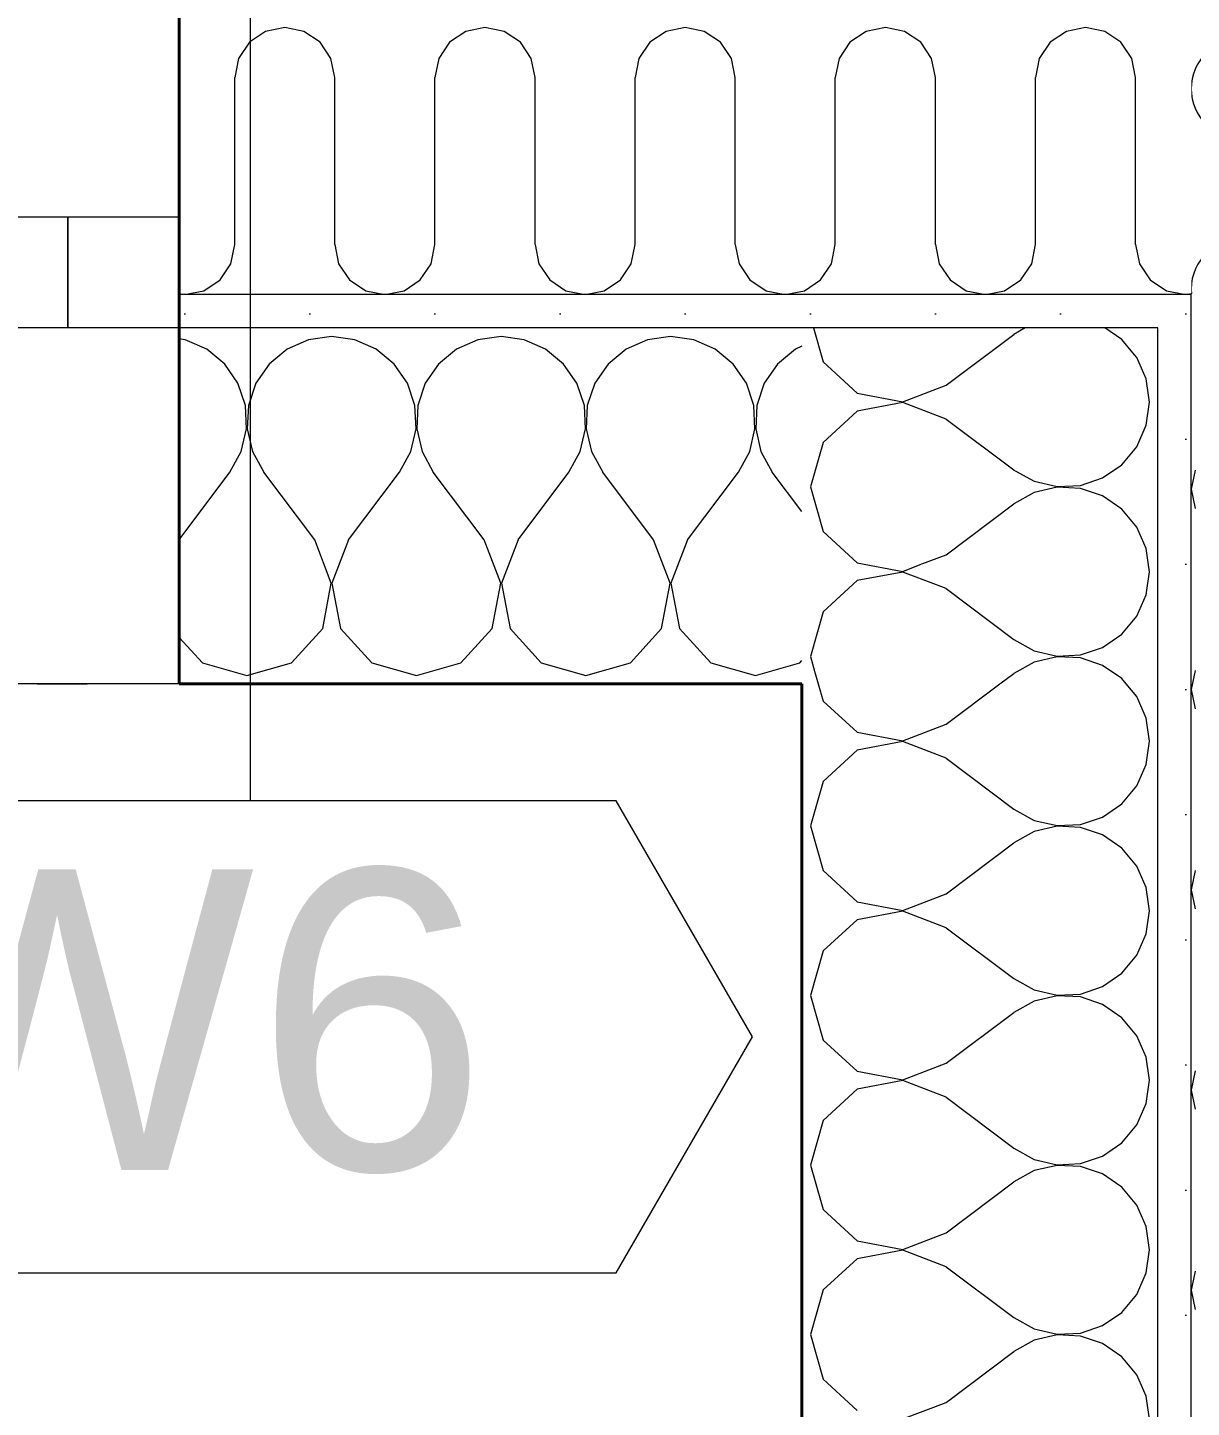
# Model space of a CAD drawing. Header units: millimetres. Extents: x -3100 to 17162, y -19566 to 10100.
# Drawn here: x 11292 to 11815, y -8985 to -8365 of the extents above; entities that cross this region are included whole.
import ezdxf

# ---------------------------------------------------------------- set-up
doc = ezdxf.new("R2010")
doc.units = ezdxf.units.MM
doc.header["$MEASUREMENT"] = 0
for name, pattern in [('Tečkovaná S', [86.25, 22.5, -63.75]), ('Wipeout_Contour', [1000, 0, -1000]), ('Čerchovaná M', [337.5, 187.5, -63.75, 22.5, -63.75])]:
    doc.linetypes.add(name, pattern=pattern)
for name, color, linetype in [('Externí - moduly', 7, 'Continuous'), ('Konstrukce - svislé nosné', 7, 'Continuous'), ('Konstrukce – Dělicí čáry vrstev', 7, 'Continuous'), ('Kóty - SP', 7, 'Continuous'), ('Otvory – Dveře', 7, 'Continuous'), ('Výplně – Řezové', 7, 'Continuous'), ('Zóny - razítko SP', 7, 'Continuous')]:
    doc.layers.add(name, color=color, linetype=linetype)
doc.styles.add('GENEROVANÝ_STYL_1', font='Arial.ttf')
doc.dimstyles.new('GENEROVANÝ_STYL__1', dxfattribs={"dimtxt": 134.999996, "dimasz": 114, "dimexe": 0.18, "dimexo": 0.0625, "dimgap": 0, "dimtad": 1, "dimtih": 1, "dimtoh": 1, "dimdec": 0, "dimzin": 0, "dimdsep": 46, "dimtxsty": 'GENEROVANÝ_STYL_1', "dimblk": 'ARROWHEAD_2', "dimblk1": 'ARROWHEAD_2', "dimblk2": 'ARROWHEAD_2', "dimcen": 0.09, "dimse1": 1, "dimse2": 1, "dimclrd": 256, "dimclre": 256, "dimclrt": 256, "dimazin": 0, "dimtfac": 1, "dimtdec": 4, "dimtmove": 0, "dimatfit": 3, "dimfxl": 1, "dimtolj": 1, "dimtzin": 0, "dimarcsym": 0})
doc.dimstyles.new('GENEROVANÝ_STYL__2', dxfattribs={"dimtxt": 134.999996, "dimasz": 114, "dimexe": 0.18, "dimexo": 0.0625, "dimgap": 0, "dimtad": 1, "dimdec": 0, "dimzin": 0, "dimdsep": 46, "dimtxsty": 'GENEROVANÝ_STYL_1', "dimblk": 'ARROWHEAD_2', "dimblk1": 'ARROWHEAD_2', "dimblk2": 'ARROWHEAD_2', "dimcen": 0.09, "dimse1": 1, "dimse2": 1, "dimclrd": 256, "dimclre": 256, "dimclrt": 256, "dimazin": 0, "dimtfac": 1, "dimtdec": 4, "dimtmove": 0, "dimatfit": 3, "dimfxl": 1, "dimtolj": 1, "dimtzin": 0, "dimarcsym": 0})
doc.dimstyles.new('GENEROVANÝ_STYL__4', dxfattribs={"dimtxt": 134.999996, "dimasz": 114, "dimexe": 0.18, "dimexo": 0.0625, "dimgap": 0, "dimtad": 1, "dimtih": 1, "dimtoh": 1, "dimdec": 0, "dimzin": 0, "dimdsep": 46, "dimtxsty": 'GENEROVANÝ_STYL_1', "dimblk": 'ARROWHEAD_2', "dimblk1": 'ARROWHEAD_2', "dimblk2": 'ARROWHEAD_2', "dimcen": 0.09, "dimse1": 1, "dimse2": 1, "dimclrd": 256, "dimclre": 256, "dimclrt": 256, "dimazin": 0, "dimtfac": 1, "dimtdec": 4, "dimtmove": 2, "dimatfit": 3, "dimfxl": 1, "dimtolj": 1, "dimtzin": 0, "dimarcsym": 0})
pattern_1 = [(0, (0, 0), (0, 56.25), [0, -56.25])]

# ---------------------------------------------------------------- blocks, each defined once
blk = doc.blocks.new('*X110')
at = {"layer": 'Výplně – Řezové', "color": 53, "linetype": 'Continuous', "lineweight": 13, "true_color": 0xeccf4f}
for p, q in [((11837.5, -8370), (11912.5, -8370)), ((11837.5, -8415), (11885, -8415)), ((11837.5, -8460), (11840, -8460))]:
    blk.add_line(p, q, dxfattribs=at)
for centre, start, end in [((11912.5, -8347.5), 270, 308.94519), ((11837.5, -8392.5), 90, 270), ((11837.5, -8482.5), 90, 186.05599)]:
    blk.add_arc(centre, 22.5, start, end, dxfattribs=at)
blk = doc.blocks.new('*X111')
at = {"layer": 'Výplně – Řezové', "color": 53, "linetype": 'Continuous', "lineweight": 13, "true_color": 0xeccf4f}
for p, q in [((11645.16, -8500), (11649.5, -8515.27)), ((11740.41, -8500), (11735.24, -8502.86)), ((11783.8, -8505.21), (11776.21, -8500)), ((11704.76, -8525.71), (11735.24, -8502.86)), ((11788.78, -8511.22), (11783.8, -8505.21)), ((11649.5, -8515.27), (11664.87, -8529.31)), ((11685.33, -8533.18), (11704.76, -8525.71)), ((11664.87, -8529.31), (11685.33, -8533.18)), ((11664.87, -8537.36), (11649.5, -8551.4)), ((11685.33, -8533.49), (11664.87, -8537.36)), ((11704.76, -8540.95), (11685.33, -8533.49)), ((11704.76, -8540.95), (11735.24, -8563.81)), ((11649.5, -8551.4), (11643.81, -8571.43)), ((11735.24, -8563.81), (11735.85, -8564.15)), ((11643.81, -8571.43), (11649.5, -8591.46)), ((11649.5, -8591.46), (11664.87, -8605.5)), ((11664.87, -8605.5), (11685.33, -8609.37)), ((11685.33, -8609.37), (11693.94, -8606.06)), ((11685.33, -8609.68), (11664.87, -8613.55)), ((11688.94, -8611.06), (11685.33, -8609.68)), ((11664.87, -8613.55), (11649.5, -8627.59)), ((11649.5, -8627.59), (11643.81, -8647.62)), ((11643.81, -8647.62), (11645.71, -8654.29))]:
    blk.add_line(p, q, dxfattribs=at)
blk = doc.blocks.new('*X115')
at = {"layer": 'Výplně – Řezové', "color": 53, "linetype": 'Continuous', "lineweight": 13, "true_color": 0xeccf4f}
for p, q in [((11816.71, -8563.89), (11815, -8572.5)), ((11815, -8572.5), (11816.71, -8581.11)), ((11816.71, -8653.89), (11815, -8662.5)), ((11815, -8662.5), (11816.71, -8671.11)), ((11816.71, -8743.89), (11815, -8752.5)), ((11815, -8752.5), (11816.71, -8761.11)), ((11816.71, -8833.89), (11815, -8842.5)), ((11815, -8842.5), (11816.71, -8851.11)), ((11816.71, -8923.89), (11815, -8932.5)), ((11815, -8932.5), (11816.71, -8941.11))]:
    blk.add_line(p, q, dxfattribs=at)
blk = doc.blocks.new('*X116')
at = {"layer": 'Výplně – Řezové', "color": 53, "linetype": 'Continuous', "lineweight": 13, "true_color": 0xeccf4f}
for p, q in [((11790.5, -8513.31), (11788.78, -8511.22)), ((11794.74, -8522.92), (11790.5, -8513.31)), ((11796.19, -8533.33), (11794.74, -8522.92)), ((11794.74, -8543.74), (11796.19, -8533.33)), ((11790.5, -8553.36), (11794.74, -8543.74)), ((11783.8, -8561.45), (11790.5, -8553.36)), ((11775.13, -8567.41), (11783.8, -8561.45)), ((11735.85, -8564.15), (11744.44, -8568.9)), ((11744.44, -8568.9), (11754.67, -8571.27)), ((11765.17, -8570.77), (11775.13, -8567.41)), ((11744.44, -8573.96), (11735.24, -8579.05)), ((11754.67, -8571.58), (11744.44, -8573.96)), ((11754.67, -8571.27), (11765.17, -8570.77)), ((11765.17, -8572.09), (11754.67, -8571.58)), ((11775.13, -8575.45), (11765.17, -8572.09)), ((11783.8, -8581.4), (11775.13, -8575.45)), ((11704.76, -8601.9), (11735.24, -8579.05)), ((11790.5, -8589.5), (11783.8, -8581.4)), ((11794.74, -8599.11), (11790.5, -8589.5)), ((11796.19, -8609.52), (11794.74, -8599.11)), ((11693.94, -8606.06), (11704.76, -8601.9)), ((11704.76, -8617.14), (11688.94, -8611.06)), ((11794.74, -8619.93), (11796.19, -8609.52)), ((11704.76, -8617.14), (11735.24, -8640)), ((11790.5, -8629.55), (11794.74, -8619.93)), ((11783.8, -8637.64), (11790.5, -8629.55)), ((11775.13, -8643.6), (11783.8, -8637.64)), ((11735.24, -8640), (11744.44, -8645.09)), ((11765.17, -8646.96), (11775.13, -8643.6)), ((11744.44, -8650.15), (11735.24, -8655.24)), ((11744.44, -8645.09), (11754.67, -8647.47)), ((11754.67, -8647.77), (11744.44, -8650.15)), ((11754.67, -8647.47), (11765.17, -8646.96)), ((11765.17, -8648.28), (11754.67, -8647.77)), ((11775.13, -8651.64), (11765.17, -8648.28)), ((11645.71, -8654.29), (11647.33, -8660)), ((11728.89, -8660), (11735.24, -8655.24)), ((11783.8, -8657.59), (11775.13, -8651.64)), ((11785.79, -8660), (11783.8, -8657.59))]:
    blk.add_line(p, q, dxfattribs=at)
blk = doc.blocks.new('*X117')
at = {"layer": 'Výplně – Řezové', "color": 53, "linetype": 'Continuous', "lineweight": 13, "true_color": 0xeccf4f}
for p, q in [((11647.33, -8660), (11649.5, -8667.65)), ((11704.76, -8678.1), (11728.89, -8660)), ((11790.5, -8665.69), (11785.79, -8660)), ((11649.5, -8667.65), (11664.87, -8681.69)), ((11794.74, -8675.3), (11790.5, -8665.69)), ((11796.19, -8685.71), (11794.74, -8675.3)), ((11664.87, -8681.69), (11685.33, -8685.56)), ((11685.33, -8685.56), (11704.76, -8678.1)), ((11685.33, -8685.87), (11664.87, -8689.74)), ((11704.76, -8693.33), (11685.33, -8685.87)), ((11794.74, -8696.12), (11796.19, -8685.71)), ((11664.87, -8689.74), (11649.5, -8703.78)), ((11704.76, -8693.33), (11735.24, -8716.19)), ((11790.5, -8705.74), (11794.74, -8696.12)), ((11649.5, -8703.78), (11643.81, -8723.81)), ((11783.8, -8713.84), (11790.5, -8705.74)), ((11735.24, -8716.19), (11744.44, -8721.28)), ((11775.13, -8719.79), (11783.8, -8713.84)), ((11643.81, -8723.81), (11649.5, -8743.84)), ((11744.44, -8721.28), (11754.67, -8723.66)), ((11754.67, -8723.96), (11744.44, -8726.34)), ((11754.67, -8723.66), (11765.17, -8723.15)), ((11765.17, -8724.47), (11754.67, -8723.96)), ((11765.17, -8723.15), (11775.13, -8719.79)), ((11775.13, -8727.83), (11765.17, -8724.47)), ((11744.44, -8726.34), (11735.24, -8731.43)), ((11783.8, -8733.78), (11775.13, -8727.83)), ((11704.76, -8754.29), (11735.24, -8731.43)), ((11790.5, -8741.88), (11783.8, -8733.78)), ((11794.74, -8751.49), (11790.5, -8741.88)), ((11649.5, -8743.84), (11664.87, -8757.88)), ((11685.33, -8761.75), (11704.76, -8754.29)), ((11796.19, -8761.9), (11794.74, -8751.49)), ((11664.87, -8757.88), (11685.33, -8761.75)), ((11685.33, -8762.06), (11664.87, -8765.93)), ((11704.76, -8769.52), (11685.33, -8762.06)), ((11794.74, -8772.31), (11796.19, -8761.9)), ((11664.87, -8765.93), (11649.5, -8779.97)), ((11704.76, -8769.52), (11735.24, -8792.38)), ((11790.5, -8781.93), (11794.74, -8772.31)), ((11649.5, -8779.97), (11643.81, -8800)), ((11783.8, -8790.03), (11790.5, -8781.93)), ((11735.24, -8792.38), (11744.44, -8797.47)), ((11775.13, -8795.98), (11783.8, -8790.03)), ((11744.44, -8797.47), (11754.67, -8799.85)), ((11754.67, -8799.85), (11765.17, -8799.34)), ((11765.17, -8799.34), (11775.13, -8795.98)), ((11643.81, -8800), (11649.5, -8820.03)), ((11744.44, -8802.53), (11735.24, -8807.62)), ((11754.67, -8800.15), (11744.44, -8802.53)), ((11765.17, -8800.66), (11754.67, -8800.15)), ((11775.13, -8804.02), (11765.17, -8800.66)), ((11783.8, -8809.97), (11775.13, -8804.02)), ((11704.76, -8830.48), (11735.24, -8807.62)), ((11790.5, -8818.07), (11783.8, -8809.97)), ((11794.74, -8827.69), (11790.5, -8818.07)), ((11649.5, -8820.03), (11664.87, -8834.07)), ((11685.33, -8837.94), (11704.76, -8830.48)), ((11796.19, -8838.1), (11794.74, -8827.69)), ((11664.87, -8834.07), (11685.33, -8837.94)), ((11664.87, -8842.12), (11649.5, -8856.16)), ((11685.33, -8838.25), (11664.87, -8842.12)), ((11704.76, -8845.71), (11685.33, -8838.25)), ((11794.74, -8848.51), (11796.19, -8838.1)), ((11704.76, -8845.71), (11735.24, -8868.57)), ((11790.5, -8858.12), (11794.74, -8848.51)), ((11649.5, -8856.16), (11643.81, -8876.19)), ((11783.8, -8866.22), (11790.5, -8858.12)), ((11775.13, -8872.17), (11783.8, -8866.22)), ((11735.24, -8868.57), (11744.44, -8873.66)), ((11744.44, -8873.66), (11754.67, -8876.04)), ((11765.17, -8875.53), (11775.13, -8872.17)), ((11643.81, -8876.19), (11649.5, -8896.22)), ((11744.44, -8878.72), (11735.24, -8883.81)), ((11754.67, -8876.34), (11744.44, -8878.72)), ((11754.67, -8876.04), (11765.17, -8875.53)), ((11765.17, -8876.85), (11754.67, -8876.34)), ((11775.13, -8880.21), (11765.17, -8876.85)), ((11704.76, -8906.67), (11735.24, -8883.81)), ((11783.8, -8886.16), (11775.13, -8880.21)), ((11790.5, -8894.26), (11783.8, -8886.16)), ((11649.5, -8896.22), (11664.87, -8910.26)), ((11794.74, -8903.88), (11790.5, -8894.26)), ((11796.19, -8914.29), (11794.74, -8903.88)), ((11664.87, -8910.26), (11685.33, -8914.13)), ((11685.33, -8914.13), (11704.76, -8906.67)), ((11685.33, -8914.44), (11664.87, -8918.31)), ((11704.76, -8921.9), (11685.33, -8914.44)), ((11794.74, -8924.7), (11796.19, -8914.29)), ((11664.87, -8918.31), (11649.5, -8932.35)), ((11704.76, -8921.9), (11735.24, -8944.76)), ((11790.5, -8934.31), (11794.74, -8924.7)), ((11649.5, -8932.35), (11643.81, -8952.38)), ((11783.8, -8942.41), (11790.5, -8934.31)), ((11735.24, -8944.76), (11744.44, -8949.85)), ((11765.17, -8951.72), (11775.13, -8948.36)), ((11775.13, -8948.36), (11783.8, -8942.41)), ((11643.81, -8952.38), (11649.5, -8972.41)), ((11744.44, -8949.85), (11754.67, -8952.23)), ((11754.67, -8952.53), (11744.44, -8954.91)), ((11754.67, -8952.23), (11765.17, -8951.72)), ((11765.17, -8953.04), (11754.67, -8952.53)), ((11775.13, -8956.4), (11765.17, -8953.04)), ((11704.76, -8982.86), (11735.24, -8960)), ((11744.44, -8954.91), (11735.24, -8960)), ((11783.8, -8962.36), (11775.13, -8956.4)), ((11790.5, -8970.45), (11783.8, -8962.36)), ((11649.5, -8972.41), (11664.87, -8986.45)), ((11794.74, -8980.07), (11790.5, -8970.45)), ((11685.33, -8990.32), (11704.76, -8982.86)), ((11796.19, -8990.48), (11794.74, -8980.07))]:
    blk.add_line(p, q, dxfattribs=at)
blk = doc.blocks.new('Zeď_6', base_point=(12000, -9100))
at = {"color": 254, "linetype": 'Wipeout_Contour', "lineweight": 0, "ltscale": 43597.22908}
blk.add_wipeout([(11935, -8365), (11815, -8365), (11815, -8485)], dxfattribs=at).dxf.layer = 'Výplně – Řezové'
at = {"layer": 'Konstrukce - svislé nosné', "color": 7, "lineweight": 40}
blk.add_blockref('*X110', (0, 0), dxfattribs=at)
at = {"color": 254, "linetype": 'Wipeout_Contour', "lineweight": 0, "ltscale": 43622.858393}
blk.add_wipeout([(11815, -8485), (11800, -8485), (11800, -8500)], dxfattribs=at).dxf.layer = 'Výplně – Řezové'
at = {"layer": 'Výplně – Řezové', "linetype": 'Continuous', "lineweight": 13, "true_color": 0xa8a8a8}
h = blk.add_hatch(dxfattribs=at)
h.set_pattern_fill('Sádra', color=253, style=0, pattern_type=2)
h.set_pattern_definition(pattern_1)
h.paths.add_polyline_path([(11815, -8485), (11800, -8485), (11800, -8500)])
at = {"color": 254, "linetype": 'Wipeout_Contour', "lineweight": 0, "ltscale": 43764.298688}
blk.add_wipeout([(11815, -8485), (11935, -8485), (11935, -8365)], dxfattribs=at).dxf.layer = 'Výplně – Řezové'
at = {"color": 254, "linetype": 'Wipeout_Contour', "lineweight": 0, "ltscale": 43464.090957}
blk.add_wipeout([(11800, -8500), (11640, -8500), (11640, -8660)], dxfattribs=at).dxf.layer = 'Výplně – Řezové'
at = {"layer": 'Konstrukce - svislé nosné', "color": 7, "lineweight": 40}
blk.add_blockref('*X111', (0, 0), dxfattribs=at)
at = {"color": 254, "linetype": 'Wipeout_Contour', "lineweight": 0, "ltscale": 59190.837884}
blk.add_wipeout([(11935, -8485), (11815, -8485), (11815, -9165), (11935, -9165)], dxfattribs=at).dxf.layer = 'Výplně – Řezové'
at = {"layer": 'Konstrukce - svislé nosné', "color": 7, "lineweight": 40}
blk.add_blockref('*X115', (0, 0), dxfattribs=at)
at = {"color": 254, "linetype": 'Wipeout_Contour', "lineweight": 0, "ltscale": 43643.566361}
blk.add_wipeout([(11800, -8500), (11815, -8500), (11815, -8485)], dxfattribs=at).dxf.layer = 'Výplně – Řezové'
at = {"layer": 'Výplně – Řezové', "linetype": 'Continuous', "lineweight": 13, "true_color": 0xa8a8a8}
h = blk.add_hatch(dxfattribs=at)
h.set_pattern_fill('Sádra', color=253, style=0, pattern_type=2)
h.set_pattern_definition(pattern_1)
h.paths.add_polyline_path([(11800, -8500), (11815, -8500), (11815, -8485)])
at = {"layer": 'Konstrukce – Dělicí čáry vrstev', "color": 7, "linetype": 'Continuous', "lineweight": 13}
blk.add_line((11815, -8485), (11800, -8485), dxfattribs=at)
at = {"color": 254, "linetype": 'Wipeout_Contour', "lineweight": 0, "ltscale": 59139.448772}
blk.add_wipeout([(11815, -8500), (11800, -8500), (11800, -9285), (11815, -9285)], dxfattribs=at).dxf.layer = 'Výplně – Řezové'
at = {"layer": 'Výplně – Řezové', "linetype": 'Continuous', "lineweight": 13, "true_color": 0xa8a8a8}
h = blk.add_hatch(dxfattribs=at)
h.set_pattern_fill('Sádra', color=253, style=0, pattern_type=2)
h.set_pattern_definition(pattern_1)
h.paths.add_polyline_path([(11815, -8500), (11800, -8500), (11800, -9285), (11815, -9285)])
at = {"layer": 'Konstrukce – Dělicí čáry vrstev', "color": 7, "linetype": 'Continuous', "lineweight": 13}
for p, q in [((11815, -8500), (11815, -8485)), ((11815, -9165), (11815, -8500))]:
    blk.add_line(p, q, dxfattribs=at)
at = {"color": 254, "linetype": 'Wipeout_Contour', "lineweight": 0, "ltscale": 43687.489495}
blk.add_wipeout([(11640, -8660), (11800, -8660), (11800, -8500)], dxfattribs=at).dxf.layer = 'Výplně – Řezové'
at = {"layer": 'Konstrukce – Dělicí čáry vrstev', "color": 7, "linetype": 'Continuous', "lineweight": 13}
blk.add_line((11800, -8500), (11640, -8500), dxfattribs=at)
at = {"layer": 'Konstrukce - svislé nosné', "color": 7, "lineweight": 40}
blk.add_blockref('*X116', (0, 0), dxfattribs=at)
at = {"color": 254, "linetype": 'Wipeout_Contour', "lineweight": 0, "ltscale": 59068.216822}
blk.add_wipeout([(11800, -8660), (11640, -8660), (11640, -9300), (11800, -9300)], dxfattribs=at).dxf.layer = 'Výplně – Řezové'
at = {"layer": 'Konstrukce - svislé nosné', "color": 7, "linetype": 'Continuous', "lineweight": 40, "flags": 128}
blk.add_lwpolyline([(11640, -8660), (11640, -9300)], dxfattribs=at)
at = {"layer": 'Konstrukce – Dělicí čáry vrstev', "color": 7, "linetype": 'Continuous', "lineweight": 13}
for p, q in [((11800, -8660), (11800, -8500)), ((11800, -9285), (11800, -8660))]:
    blk.add_line(p, q, dxfattribs=at)
at = {"layer": 'Konstrukce - svislé nosné', "color": 7, "lineweight": 40}
blk.add_blockref('*X117', (0, 0), dxfattribs=at)
blk = doc.blocks.new('*X127')
at = {"layer": 'Výplně – Řezové', "color": 53, "linetype": 'Continuous', "lineweight": 13, "true_color": 0xeccf4f}
for p, q in [((11407.5, -8365), (11398.89, -8366.71)), ((11416.11, -8366.71), (11407.5, -8365)), ((11497.5, -8365), (11488.89, -8366.71)), ((11506.11, -8366.71), (11497.5, -8365)), ((11587.5, -8365), (11578.89, -8366.71)), ((11596.11, -8366.71), (11587.5, -8365)), ((11677.5, -8365), (11668.89, -8366.71)), ((11686.11, -8366.71), (11677.5, -8365)), ((11767.5, -8365), (11758.89, -8366.71)), ((11776.11, -8366.71), (11767.5, -8365)), ((11391.59, -8371.59), (11386.71, -8378.89)), ((11398.89, -8366.71), (11391.59, -8371.59)), ((11423.41, -8371.59), (11416.11, -8366.71)), ((11428.29, -8378.89), (11423.41, -8371.59)), ((11481.59, -8371.59), (11476.71, -8378.89)), ((11488.89, -8366.71), (11481.59, -8371.59)), ((11513.41, -8371.59), (11506.11, -8366.71)), ((11518.29, -8378.89), (11513.41, -8371.59)), ((11571.59, -8371.59), (11566.71, -8378.89)), ((11578.89, -8366.71), (11571.59, -8371.59)), ((11603.41, -8371.59), (11596.11, -8366.71)), ((11608.29, -8378.89), (11603.41, -8371.59)), ((11661.59, -8371.59), (11656.71, -8378.89)), ((11668.89, -8366.71), (11661.59, -8371.59)), ((11693.41, -8371.59), (11686.11, -8366.71)), ((11698.29, -8378.89), (11693.41, -8371.59)), ((11751.59, -8371.59), (11746.71, -8378.89)), ((11758.89, -8366.71), (11751.59, -8371.59)), ((11783.41, -8371.59), (11776.11, -8366.71)), ((11788.29, -8378.89), (11783.41, -8371.59)), ((11386.71, -8378.89), (11385, -8387.5)), ((11430, -8387.5), (11428.29, -8378.89)), ((11476.71, -8378.89), (11475, -8387.5)), ((11520, -8387.5), (11518.29, -8378.89)), ((11566.71, -8378.89), (11565, -8387.5)), ((11610, -8387.5), (11608.29, -8378.89)), ((11656.71, -8378.89), (11655, -8387.5)), ((11700, -8387.5), (11698.29, -8378.89)), ((11746.71, -8378.89), (11745, -8387.5)), ((11790, -8387.5), (11788.29, -8378.89)), ((11385, -8462.5), (11385, -8387.5)), ((11430, -8462.5), (11430, -8387.5)), ((11475, -8462.5), (11475, -8387.5)), ((11520, -8462.5), (11520, -8387.5)), ((11565, -8462.5), (11565, -8387.5)), ((11610, -8462.5), (11610, -8387.5)), ((11655, -8462.5), (11655, -8387.5)), ((11700, -8462.5), (11700, -8387.5)), ((11745, -8462.5), (11745, -8387.5)), ((11790, -8462.5), (11790, -8387.5)), ((11383.29, -8471.11), (11385, -8462.5)), ((11430, -8462.5), (11431.71, -8471.11)), ((11473.29, -8471.11), (11475, -8462.5)), ((11520, -8462.5), (11521.71, -8471.11)), ((11563.29, -8471.11), (11565, -8462.5)), ((11610, -8462.5), (11611.71, -8471.11)), ((11653.29, -8471.11), (11655, -8462.5)), ((11700, -8462.5), (11701.71, -8471.11)), ((11743.29, -8471.11), (11745, -8462.5)), ((11790, -8462.5), (11791.71, -8471.11)), ((11378.41, -8478.41), (11383.29, -8471.11)), ((11431.71, -8471.11), (11436.59, -8478.41)), ((11468.41, -8478.41), (11473.29, -8471.11)), ((11521.71, -8471.11), (11526.59, -8478.41)), ((11558.41, -8478.41), (11563.29, -8471.11)), ((11611.71, -8471.11), (11616.59, -8478.41)), ((11648.41, -8478.41), (11653.29, -8471.11)), ((11701.71, -8471.11), (11706.59, -8478.41)), ((11738.41, -8478.41), (11743.29, -8471.11)), ((11791.71, -8471.11), (11796.59, -8478.41)), ((11362.5, -8485), (11371.11, -8483.29)), ((11371.11, -8483.29), (11378.41, -8478.41)), ((11436.59, -8478.41), (11443.89, -8483.29)), ((11443.89, -8483.29), (11452.5, -8485)), ((11452.5, -8485), (11461.11, -8483.29)), ((11461.11, -8483.29), (11468.41, -8478.41)), ((11526.59, -8478.41), (11533.89, -8483.29)), ((11533.89, -8483.29), (11542.5, -8485)), ((11542.5, -8485), (11551.11, -8483.29)), ((11551.11, -8483.29), (11558.41, -8478.41)), ((11616.59, -8478.41), (11623.89, -8483.29)), ((11623.89, -8483.29), (11632.5, -8485)), ((11632.5, -8485), (11641.11, -8483.29)), ((11641.11, -8483.29), (11648.41, -8478.41)), ((11706.59, -8478.41), (11713.89, -8483.29)), ((11713.89, -8483.29), (11722.5, -8485)), ((11722.5, -8485), (11731.11, -8483.29)), ((11731.11, -8483.29), (11738.41, -8478.41)), ((11796.59, -8478.41), (11803.89, -8483.29)), ((11803.89, -8483.29), (11812.5, -8485)), ((11360, -8484.5), (11362.5, -8485)), ((11812.5, -8485), (11815, -8484.5))]:
    blk.add_line(p, q, dxfattribs=at)
blk = doc.blocks.new('*X130')
at = {"layer": 'Výplně – Řezové', "color": 53, "linetype": 'Continuous', "lineweight": 13, "true_color": 0xeccf4f}
for p, q in [((11362.79, -8505.26), (11360, -8504.87)), ((11372.41, -8509.5), (11362.79, -8505.26)), ((11418.16, -8505.26), (11408.54, -8509.5)), ((11428.57, -8503.81), (11418.16, -8505.26)), ((11438.98, -8505.26), (11428.57, -8503.81)), ((11448.6, -8509.5), (11438.98, -8505.26)), ((11494.35, -8505.26), (11484.73, -8509.5)), ((11504.76, -8503.81), (11494.35, -8505.26)), ((11515.17, -8505.26), (11504.76, -8503.81)), ((11524.79, -8509.5), (11515.17, -8505.26)), ((11570.54, -8505.26), (11560.92, -8509.5)), ((11580.95, -8503.81), (11570.54, -8505.26)), ((11591.36, -8505.26), (11580.95, -8503.81)), ((11600.98, -8509.5), (11591.36, -8505.26)), ((11380.5, -8516.2), (11372.41, -8509.5)), ((11408.54, -8509.5), (11400.45, -8516.2)), ((11456.69, -8516.2), (11448.6, -8509.5)), ((11484.73, -8509.5), (11476.64, -8516.2)), ((11532.88, -8516.2), (11524.79, -8509.5)), ((11560.92, -8509.5), (11552.83, -8516.2)), ((11609.07, -8516.2), (11600.98, -8509.5)), ((11637.12, -8509.5), (11629.02, -8516.2)), ((11640, -8508.23), (11637.12, -8509.5)), ((11386.45, -8524.87), (11380.5, -8516.2)), ((11400.45, -8516.2), (11394.5, -8524.87)), ((11462.64, -8524.87), (11456.69, -8516.2)), ((11476.64, -8516.2), (11470.69, -8524.87)), ((11538.84, -8524.87), (11532.88, -8516.2)), ((11552.83, -8516.2), (11546.88, -8524.87)), ((11615.03, -8524.87), (11609.07, -8516.2)), ((11629.02, -8516.2), (11623.07, -8524.87)), ((11389.81, -8534.83), (11386.45, -8524.87)), ((11394.5, -8524.87), (11391.14, -8534.83)), ((11466, -8534.83), (11462.64, -8524.87)), ((11470.69, -8524.87), (11467.33, -8534.83)), ((11542.19, -8534.83), (11538.84, -8524.87)), ((11546.88, -8524.87), (11543.52, -8534.83)), ((11618.38, -8534.83), (11615.03, -8524.87)), ((11623.07, -8524.87), (11619.71, -8534.83)), ((11390.32, -8545.33), (11389.81, -8534.83)), ((11391.14, -8534.83), (11390.63, -8545.33)), ((11466.51, -8545.33), (11466, -8534.83)), ((11467.33, -8534.83), (11466.82, -8545.33)), ((11542.7, -8545.33), (11542.19, -8534.83)), ((11543.52, -8534.83), (11543.01, -8545.33)), ((11618.89, -8545.33), (11618.38, -8534.83)), ((11619.71, -8534.83), (11619.2, -8545.33)), ((11387.94, -8555.56), (11390.32, -8545.33)), ((11390.63, -8545.33), (11393.01, -8555.56)), ((11464.13, -8555.56), (11466.51, -8545.33)), ((11466.82, -8545.33), (11469.2, -8555.56)), ((11540.32, -8555.56), (11542.7, -8545.33)), ((11543.01, -8545.33), (11545.39, -8555.56)), ((11616.51, -8555.56), (11618.89, -8545.33)), ((11619.2, -8545.33), (11621.58, -8555.56)), ((11382.86, -8564.76), (11387.94, -8555.56)), ((11393.01, -8555.56), (11398.1, -8564.76)), ((11459.05, -8564.76), (11464.13, -8555.56)), ((11469.2, -8555.56), (11474.29, -8564.76)), ((11535.24, -8564.76), (11540.32, -8555.56)), ((11545.39, -8555.56), (11550.48, -8564.76)), ((11611.43, -8564.76), (11616.51, -8555.56)), ((11621.58, -8555.56), (11626.67, -8564.76)), ((11360, -8595.24), (11382.86, -8564.76)), ((11420.95, -8595.24), (11398.1, -8564.76)), ((11436.19, -8595.24), (11459.05, -8564.76)), ((11497.14, -8595.24), (11474.29, -8564.76)), ((11512.38, -8595.24), (11535.24, -8564.76)), ((11573.33, -8595.24), (11550.48, -8564.76)), ((11588.57, -8595.24), (11611.43, -8564.76)), ((11640, -8582.54), (11626.67, -8564.76)), ((11428.42, -8614.67), (11420.95, -8595.24)), ((11436.19, -8595.24), (11428.73, -8614.67)), ((11504.61, -8614.67), (11497.14, -8595.24)), ((11512.38, -8595.24), (11504.92, -8614.67)), ((11580.8, -8614.67), (11573.33, -8595.24)), ((11588.57, -8595.24), (11581.11, -8614.67)), ((11424.55, -8635.13), (11428.42, -8614.67)), ((11428.73, -8614.67), (11432.59, -8635.13)), ((11500.74, -8635.13), (11504.61, -8614.67)), ((11504.92, -8614.67), (11508.78, -8635.13)), ((11576.93, -8635.13), (11580.8, -8614.67)), ((11581.11, -8614.67), (11584.97, -8635.13)), ((11410.5, -8650.5), (11424.55, -8635.13)), ((11432.59, -8635.13), (11446.64, -8650.5)), ((11486.69, -8650.5), (11500.74, -8635.13)), ((11508.78, -8635.13), (11522.83, -8650.5)), ((11562.88, -8650.5), (11576.93, -8635.13)), ((11584.97, -8635.13), (11599.02, -8650.5)), ((11360, -8639.07), (11370.45, -8650.5)), ((11370.45, -8650.5), (11390.48, -8656.19)), ((11390.48, -8656.19), (11410.5, -8650.5)), ((11446.64, -8650.5), (11466.67, -8656.19)), ((11466.67, -8656.19), (11486.69, -8650.5)), ((11522.83, -8650.5), (11542.86, -8656.19)), ((11542.86, -8656.19), (11562.88, -8650.5)), ((11599.02, -8650.5), (11619.05, -8656.19)), ((11619.05, -8656.19), (11639.08, -8650.5)), ((11639.08, -8650.5), (11640, -8649.49))]:
    blk.add_line(p, q, dxfattribs=at)
blk = doc.blocks.new('Dveře_ boční světlík na straně 2 27')
at = {"layer": 'Otvory – Dveře', "color": 7, "linetype": 'Continuous', "lineweight": 40}
for p, q in [((-810, 0), (-810, 85)), ((-810, -35), (-810, 0)), ((-810, -35), (-810, 0)), ((-810, -50), (-810, -35)), ((-810, -50), (-810, -35)), ((-810, -210), (-810, -50))]:
    blk.add_line(p, q, dxfattribs=at)
at = {"layer": 'Otvory – Dveře', "color": 7, "linetype": 'Continuous', "lineweight": 20}
for p, q in [((-760, 0), (-810, 0)), ((-810, 0), (-810, -50)), ((-760, -50), (-760, 0)), ((-810, -50), (-760, -50))]:
    blk.add_line(p, q, dxfattribs=at)
at = {"layer": 'Otvory – Dveře', "color": 7, "linetype": 'Čerchovaná M', "lineweight": 20}
blk.add_line((-810, -210), (810, -210), dxfattribs=at)
at = {"layer": 'Otvory – Dveře', "color": 7, "linetype": 'Continuous', "lineweight": 20, "flags": 128}
blk.add_lwpolyline([(-760, -50), (-290, -50), (-290, 0), (-760, 0)], close=True, dxfattribs=at)
blk = doc.blocks.new('Zeď_7', base_point=(12000, -8300))
at = {"color": 254, "linetype": 'Wipeout_Contour', "lineweight": 0, "ltscale": 57309.149397}
blk.add_wipeout([(11360, -8485), (11815, -8485), (11815, -8365), (11360, -8365)], dxfattribs=at).dxf.layer = 'Výplně – Řezové'
at = {"layer": 'Konstrukce - svislé nosné', "color": 7, "linetype": 'Continuous', "lineweight": 40}
for p, q in [((11360, -8365), (11360, -8315)), ((11360, -8450), (11360, -8365))]:
    blk.add_line(p, q, dxfattribs=at)
at = {"layer": 'Konstrukce - svislé nosné', "color": 7, "lineweight": 40}
blk.add_blockref('*X127', (0, 0), dxfattribs=at)
at = {"color": 254, "linetype": 'Wipeout_Contour', "lineweight": 0, "ltscale": 57443.679553}
blk.add_wipeout([(11360, -8500), (11800, -8500), (11800, -8485), (11360, -8485)], dxfattribs=at).dxf.layer = 'Výplně – Řezové'
at = {"layer": 'Výplně – Řezové', "linetype": 'Continuous', "lineweight": 13, "true_color": 0xa8a8a8}
h = blk.add_hatch(dxfattribs=at)
h.set_pattern_fill('Sádra', color=253, style=0, pattern_type=2)
h.set_pattern_definition(pattern_1)
h.paths.add_polyline_path([(11360, -8500), (11800, -8500), (11800, -8485), (11360, -8485)])
at = {"layer": 'Konstrukce - svislé nosné', "color": 7, "linetype": 'Continuous', "lineweight": 40}
blk.add_line((11360, -8485), (11360, -8450), dxfattribs=at)
at = {"layer": 'Konstrukce – Dělicí čáry vrstev', "color": 7, "linetype": 'Continuous', "lineweight": 13}
for p, q in [((11800, -8485), (11360, -8485)), ((11815, -8485), (11800, -8485))]:
    blk.add_line(p, q, dxfattribs=at)
at = {"color": 254, "linetype": 'Wipeout_Contour', "lineweight": 0, "ltscale": 57393.743918}
blk.add_wipeout([(11360, -8660), (11640, -8660), (11640, -8500), (11360, -8500)], dxfattribs=at).dxf.layer = 'Výplně – Řezové'
at = {"layer": 'Konstrukce - svislé nosné', "color": 7, "linetype": 'Continuous', "lineweight": 40}
for p, q in [((11360, -8500), (11360, -8485)), ((11360, -8660), (11360, -8500))]:
    blk.add_line(p, q, dxfattribs=at)
at = {"layer": 'Konstrukce - svislé nosné', "color": 7, "linetype": 'Continuous', "lineweight": 40, "flags": 128}
blk.add_lwpolyline([(11360, -8660), (11640, -8660)], dxfattribs=at)
at = {"layer": 'Konstrukce – Dělicí čáry vrstev', "color": 7, "linetype": 'Continuous', "lineweight": 13}
for p, q in [((11640, -8500), (11360, -8500)), ((11800, -8500), (11640, -8500))]:
    blk.add_line(p, q, dxfattribs=at)
at = {"layer": 'Konstrukce - svislé nosné', "color": 7, "lineweight": 40}
blk.add_blockref('*X130', (0, 0), dxfattribs=at)
at = {"layer": 'Otvory – Dveře', "color": 7, "linetype": 'Continuous', "lineweight": 20, "xscale": -1, "zscale": 1000}
blk.add_blockref('Dveře_ boční světlík na straně 2 27', (10550, -8450), dxfattribs=at)
blk = doc.blocks.new('*D335')
at = {"layer": 'Kóty - SP', "color": 146, "linetype": 'Continuous', "lineweight": 13, "true_color": 0x1a4f6e}
for p, q in [((-1745.51, -8616.7), (-1595.51, -8703.3)), ((-1558.01, -8660), (-1783.01, -8660)), ((-1670.51, -9460), (-1670.51, -8660)), ((-1745.51, -9416.7), (-1595.51, -9503.3)), ((-1558.01, -9460), (-1783.01, -9460)), ((-1670.51, -9533.35), (-1670.51, -9460))]:
    blk.add_line(p, q, dxfattribs=at)
at = {"layer": 'Kóty - SP', "color": 146, "lineweight": 13, "true_color": 0x1a4f6e, "insert": (-1697.51, -9214.45), "char_height": 135, "attachment_point": 7, "rotation": 90, "style": 'GENEROVANÝ_STYL_1'}
blk.add_mtext('\\A1;{\\pql;\\fArial|b0|i0|c0|p0;\\W1.000000;800}', dxfattribs=at)
blk = doc.blocks.new('ARROWHEAD_2')
at = {"color": 0, "linetype": 'Continuous', "lineweight": 0}
for p, q in [((-0.3781, -0.655), (0.3781, 0.655)), ((0, 0), (-1, 0))]:
    blk.add_line(p, q, dxfattribs=at)
blk = doc.blocks.new('*D346')
at = {"layer": 'Kóty - SP', "color": 146, "linetype": 'Continuous', "lineweight": 13, "true_color": 0x1a4f6e}
for p, q in [((-2670.51, 7760), (-2670.51, 7833.35)), ((-2595.51, 7716.7), (-2745.51, 7803.3)), ((-2558.01, 7760), (-2783.01, 7760)), ((-2670.51, -9460), (-2670.51, 7760)), ((-2745.51, -9416.7), (-2595.51, -9503.3)), ((-2558.01, -9460), (-2783.01, -9460)), ((-2670.51, -9533.35), (-2670.51, -9460))]:
    blk.add_line(p, q, dxfattribs=at)
at = {"layer": 'Kóty - SP', "color": 146, "lineweight": 13, "true_color": 0x1a4f6e, "insert": (-2697.51, -1133.14), "char_height": 135, "attachment_point": 7, "rotation": 90, "style": 'GENEROVANÝ_STYL_1'}
blk.add_mtext('\\A1;{\\pql;\\fArial|b0|i0|c0|p0;\\W1.000000;17\xa0220}', dxfattribs=at)
blk = doc.blocks.new('*D356')
at = {"layer": 'Kóty - SP', "color": 146, "linetype": 'Continuous', "lineweight": 13, "true_color": 0x1a4f6e}
for p, q in [((9740, -10633.01), (9740, -10408.01)), ((11360, -10633.01), (11360, -10408.01)), ((9783.3, -10445.51), (9696.7, -10595.51)), ((11403.3, -10445.51), (11316.7, -10595.51)), ((9740, -10520.51), (11360, -10520.51))]:
    blk.add_line(p, q, dxfattribs=at)
at = {"layer": 'Kóty - SP', "color": 146, "lineweight": 13, "true_color": 0x1a4f6e, "char_height": 135, "attachment_point": 7, "style": 'GENEROVANÝ_STYL_1'}
for s, insert in [('\\A1;{\\pql;\\fArial|b0|i0|c0|p0;\\W1.000000;1\xa0620}', (10265.29, -10493.51)), ('\\A1;{\\pql;\\fArial|b0|i0|c0|p0;\\W1.000000;280}', (11345.55, -10493.51))]:
    blk.add_mtext(s, dxfattribs=dict(at, insert=insert))
blk = doc.blocks.new('*D357')
at = {"layer": 'Kóty - SP', "color": 146, "linetype": 'Continuous', "lineweight": 13, "true_color": 0x1a4f6e}
for p, q in [((11360, -10633.01), (11360, -10408.01)), ((11640, -10633.01), (11640, -10408.01)), ((11403.3, -10445.51), (11316.7, -10595.51)), ((11683.3, -10445.51), (11596.7, -10595.51)), ((11360, -10520.51), (11640, -10520.51))]:
    blk.add_line(p, q, dxfattribs=at)
blk = doc.blocks.new('*D364')
at = {"layer": 'Kóty - SP', "color": 146, "linetype": 'Continuous', "lineweight": 13, "true_color": 0x1a4f6e}
for p, q in [((8640, -11133.01), (8640, -10908.01)), ((11640, -11133.01), (11640, -10908.01)), ((8683.3, -10945.51), (8596.7, -11095.51)), ((11683.3, -10945.51), (11596.7, -11095.51)), ((8640, -11020.51), (11640, -11020.51))]:
    blk.add_line(p, q, dxfattribs=at)
at = {"layer": 'Kóty - SP', "color": 146, "lineweight": 13, "true_color": 0x1a4f6e, "insert": (9908.35, -10993.51), "char_height": 135, "attachment_point": 7, "style": 'GENEROVANÝ_STYL_1'}
blk.add_mtext('\\A1;{\\pql;\\fArial|b0|i0|c0|p0;\\W1.000000;3\xa0000}', dxfattribs=at)
blk = doc.blocks.new('*D366')
at = {"layer": 'Kóty - SP', "color": 146, "linetype": 'Continuous', "lineweight": 13, "true_color": 0x1a4f6e}
for p, q in [((-360, -11633.01), (-360, -11408.01)), ((14460, -11633.01), (14460, -11408.01)), ((-316.7, -11445.51), (-403.3, -11595.51)), ((14416.7, -11595.51), (14503.3, -11445.51)), ((-433.35, -11520.51), (-360, -11520.51)), ((-360, -11520.51), (14460, -11520.51)), ((14460, -11520.51), (14533.35, -11520.51))]:
    blk.add_line(p, q, dxfattribs=at)
at = {"layer": 'Kóty - SP', "color": 146, "lineweight": 13, "true_color": 0x1a4f6e, "insert": (6766.86, -11493.51), "char_height": 135, "attachment_point": 7, "style": 'GENEROVANÝ_STYL_1'}
blk.add_mtext('\\A1;{\\pql;\\fArial|b0|i0|c0|p0;\\W1.000000;14\xa0820}', dxfattribs=at)
blk = doc.blocks.new('Popiska_10', base_point=(11391.94, -8300))
at = {"layer": 'Zóny - razítko SP', "color": 146, "linetype": 'Continuous', "lineweight": 13, "true_color": 0x1a4f6e}
blk.add_line((11391.94, -8300), (11391.94, -8712.5), dxfattribs=at)
at = {"layer": 'Zóny - razítko SP', "color": 146, "linetype": 'Continuous', "lineweight": 13, "true_color": 0x1a4f6e, "flags": 128}
blk.add_lwpolyline([(11617.76, -8818.57), (11556.52, -8712.5), (11227.36, -8712.5), (11166.12, -8818.57), (11227.36, -8924.65), (11556.52, -8924.65)], close=True, dxfattribs=at)
at = {"layer": 'Zóny - razítko SP', "color": 146, "lineweight": 13, "true_color": 0x1a4f6e, "insert": (11391.94, -8743.36), "char_height": 135, "attachment_point": 2, "style": 'GENEROVANÝ_STYL_1'}
blk.add_mtext('\\A1;{\\pqc;\\pt0,4000;\\fArial|b0|i0|c0|p0;\\W1.000000;W6\\fArial|b0|i0|c0|p0;\\W1.000000;\\A1{\\H.66x;\\S^  ;}\\fArial|b0|i0|c0|p0;\\W1.000000;\\fArial|b0|i0|c0|p0;\\W1.000000;\\A1{\\H.66x;\\S^  ;}\\fArial|b0|i0|c0|p0;\\W1.000000; \\fArial|b0|i0|c0|p0;\\W1.000000;\\fArial|b0|i0|c0|p0;\\W1.000000;\\fArial|b0|i0|c0|p0;\\W1.000000;\\fArial|b0|i0|c0|p0;\\W1.000000;\\fArial|b0|i0|c0|p0;\\W1.000000;\\fArial|b0|i0|c0|p0;\\W1.000000;\\fArial|b0|i0|c0|p0;\\W1.000000;\\fArial|b0|i0|c0|p0;\\W1.000000;\\fArial|b0|i0|c0|p0;\\W1.000000;\\fArial|b0|i0|c0|p0;\\W1.000000;\\fArial|b0|i0|c0|p0;\\W1.000000;\\fArial|b0|i0|c0|p0;\\W1.000000;\\fArial|b0|i0|c0|p0;\\W1.000000;\\fArial|b0|i0|c0|p0;\\W1.000000;\\fArial|b0|i0|c0|p0;\\W1.000000;\\fArial|b0|i0|c0|p0;\\W1.000000;\\fArial|b0|i0|c0|p0;\\W1.000000;\\fArial|b0|i0|c0|p0;\\W1.000000;\\fArial|b0|i0|c0|p0;\\W1.000000;\\fArial|b0|i0|c0|p0;\\W1.000000;\\fArial|b0|i0|c0|p0;\\W1.000000;\\fArial|b0|i0|c0|p0;\\W1.000000;\\fArial|b0|i0|c0|p0;\\W1.000000;\\fArial|b0|i0|c0|p0;\\W1.000000;\\fArial|b0|i0|c0|p0;\\W1.000000;\\fArial|b0|i0|c0|p0;\\W1.000000;\\fArial|b0|i0|c0|p0;\\W1.000000;\\fArial|b0|i0|c0|p0;\\W1.000000;\\fArial|b0|i0|c0|p0;\\W1.000000;\\fArial|b0|i0|c0|p0;\\W1.000000;\\fArial|b0|i0|c0|p0;\\W1.000000;\\fArial|b0|i0|c0|p0;\\W1.000000;\\fArial|b0|i0|c0|p0;\\W1.000000;\\fArial|b0|i0|c0|p0;\\W1.000000;\\fArial|b0|i0|c0|p0;\\W1.000000;\\fArial|b0|i0|c0|p0;\\W1.000000;\\fArial|b0|i0|c0|p0;\\W1.000000;\\fArial|b0|i0|c0|p0;\\W1.000000;\\fArial|b0|i0|c0|p0;\\W1.000000;\\fArial|b0|i0|c0|p0;\\W1.000000;\\fArial|b0|i0|c0|p0;\\W1.000000;\\fArial|b0|i0|c0|p0;\\W1.000000;\\fArial|b0|i0|c0|p0;\\W1.000000;}', dxfattribs=at)

msp = doc.modelspace()

# ---------------------------------------------------------------- block references
at = {"layer": 'Konstrukce - svislé nosné', "color": 7, "lineweight": 40}
msp.add_blockref('Zeď_6', (12000, -9100), dxfattribs=at)

# ---------------------------------------------------------------- next in the draw order: block references
msp.add_blockref('Zeď_7', (12000, -8300), dxfattribs=at)

# ---------------------------------------------------------------- next in the draw order: linework, layer by layer
at = {"layer": 'Externí - moduly', "color": 7, "linetype": 'Tečkovaná S', "lineweight": 20, "flags": 128}
msp.add_lwpolyline([(11640, -9460), (7240, -9460), (7240, -3760), (460, -3760), (460, -360), (8640, -360), (8640, -8660), (11640, -8660)], close=True, dxfattribs=at)

# ---------------------------------------------------------------- next in the draw order: block references
at = {"layer": 'Zóny - razítko SP', "color": 7, "linetype": 'Continuous', "lineweight": 13}
msp.add_blockref('Popiska_10', (11391.94, -8300), dxfattribs=at)

# ---------------------------------------------------------------- next in the draw order: dimensions: what is measured, and where the dimension line sits
at = {"layer": 'Kóty - SP', "color": 146, "linetype": 'Continuous', "lineweight": 13, "true_color": 0x1a4f6e}
for base, p2, picture, middle in [((-2670.51, 7760), (-360, 7760), '*D346', (-2765.01, -841.73)), ((-1670.51, -8660), (8640, -8660), '*D335', (-1765.01, -9055.5))]:
    dim = msp.add_linear_dim(base=base, p1=(11640, -9460), p2=p2, angle=90, dimstyle='GENEROVANÝ_STYL__2', dxfattribs=at)
    dim.commit()
    dim.dimension.update_dxf_attribs({"geometry": picture, "text_midpoint": middle, "dimtype": 160, "text_rotation": 90})
for base, p1, p2, dimstyle, picture, middle in [((14460, -11520.51), (-360, -760), (14460, -9460), 'GENEROVANÝ_STYL__1', '*D366', (7058.27, -11426.01)), ((11640, -11020.51), (8640, -8660), (11640, -9460), 'GENEROVANÝ_STYL__1', '*D364', (10146.77, -10926.01)), ((11360, -10520.51), (9740, -8660), (11360, -8660), 'GENEROVANÝ_STYL__1', '*D356', (10503.72, -10426.01)), ((11640, -10520.51), (11360, -8660), (11640, -9460), 'GENEROVANÝ_STYL__4', '*D357', (11504.5, -10426.01))]:
    dim = msp.add_linear_dim(base=base, p1=p1, p2=p2, dimstyle=dimstyle, dxfattribs=at)
    dim.commit()
    dim.dimension.update_dxf_attribs({"geometry": picture, "text_midpoint": middle, "dimtype": 160})

doc.saveas('drawing.dxf')
